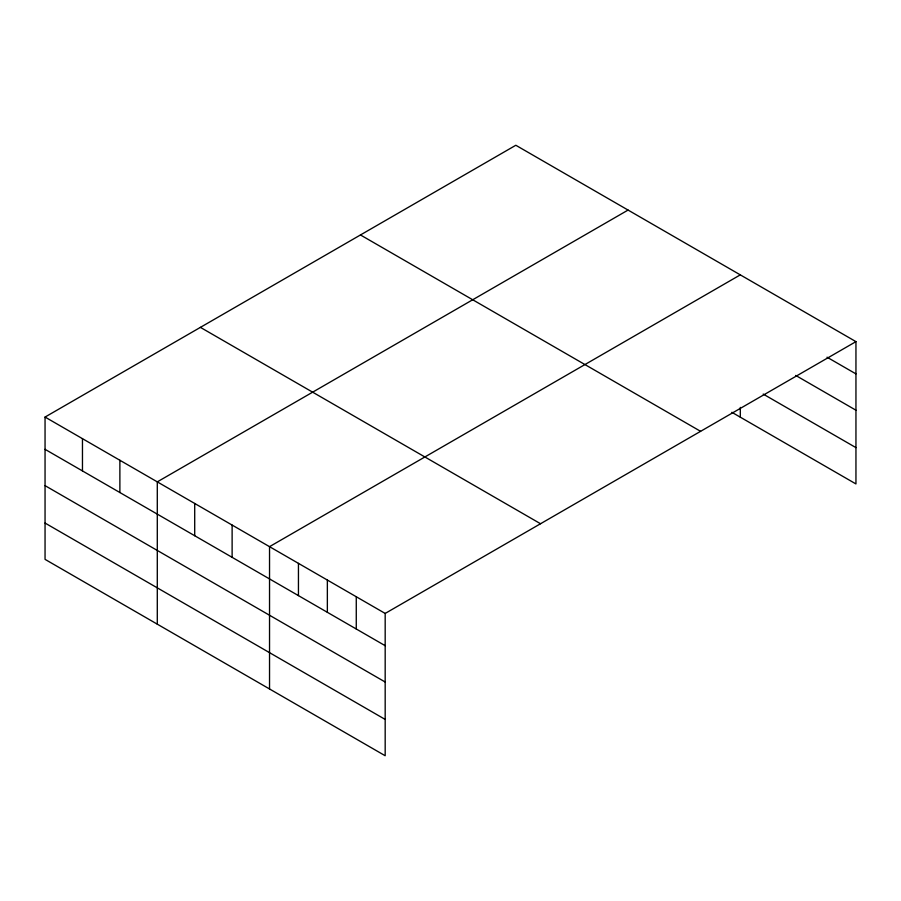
<?xml version="1.0" encoding="UTF-8"?>
<svg xmlns="http://www.w3.org/2000/svg" width="901" height="901" viewBox="0 0 901 901"><rect width="100%" height="100%" fill="white"/><g stroke="black" fill="none" stroke-linecap="round" stroke-linejoin="round"><path stroke-width="1.35" d="M855.95 341.637L515.822 145.264L45.05 417.062L45.05 559.363L385.178 755.736L385.178 613.435L855.95 341.637L855.95 483.938L731.86 412.298M628.065 210.068L157.292 481.866L157.292 624.168M740.307 274.861L269.534 546.659L269.534 688.972M827.039 357.201L855.95 373.892M795.718 375.435L855.95 410.214M763.192 394.075L855.95 447.628M360.468 234.958L700.595 431.331M200.405 327.367L540.532 523.74M45.05 417.062L385.178 613.435M45.05 449.329L385.178 645.69M45.05 485.639L385.178 682.012M45.05 523.053L385.178 719.426M740.307 407.398L740.307 417.174M356.267 596.744L356.267 628.999M327.356 580.053L327.356 612.308M298.445 563.362L298.445 595.617M232.12 525.069L232.12 557.325M194.706 503.468L194.706 535.723M119.878 460.265L119.878 492.52M82.464 438.663L82.464 470.919"/></g></svg>
